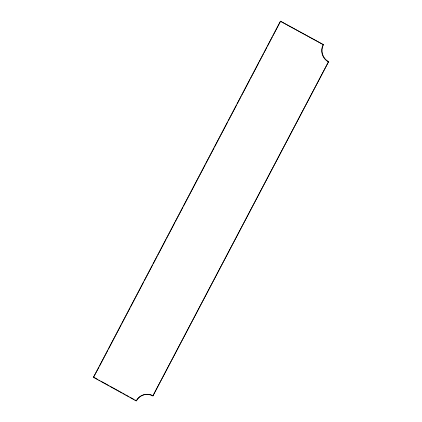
<?xml version="1.0" encoding="UTF-8"?>
<svg xmlns="http://www.w3.org/2000/svg" width="422" height="422" viewBox="0 0 422 422"><rect width="100%" height="100%" fill="white"/><g stroke="black" fill="none" stroke-linecap="round" stroke-linejoin="round"><path stroke-width="0.63" d="M93.447 377.315L280.408 21.206L323.405 44.685A12.581 12.317 68.2 0 0 328.553 61.712L152.88 395.926A12.581 12.317 68.2 0 0 136.179 400.9L93.447 377.315L98.922 367.282M99.539 366.117L107.81 350.355M108.422 349.189L121.299 324.666M121.911 323.5L130.187 307.738M130.799 306.572L143.67 282.049M144.287 280.883L152.558 265.121M153.175 263.956L157.158 256.365M157.77 255.199L166.046 239.438M166.658 238.266L174.935 222.505M175.547 221.339L182.905 207.329M183.517 206.158L205.277 164.712M205.889 163.541L214.165 147.779M214.777 146.613L227.653 122.095M228.265 120.929L236.542 105.162M237.153 103.997L241.136 96.406M241.748 95.24L250.024 79.478M250.636 78.313L258.913 62.551M259.525 61.38L263.513 53.794M264.125 52.623L266.883 47.369M267.495 46.204L272.401 36.862M273.013 35.696L280.366 21.686M152.88 395.926L328.553 61.712M280.408 21.206L323.405 44.685M136.179 400.9L136.448 400.794A12.581 12.317 68.2 0 1 146.909 394.28M94.285 377.521L97.704 379.41M98.843 380.037L99.982 380.665M101.122 381.298L109.098 385.697M110.237 386.33L122.201 392.929M123.34 393.562L124.479 394.19M125.619 394.818L129.037 396.706M130.176 397.334L133.6 399.223M134.739 399.85L135.879 400.478M328.284 61.818A12.581 12.317 68.2 0 1 323.141 44.79M147.531 394.28A12.581 12.317 68.2 0 1 153.144 395.82"/></g></svg>
